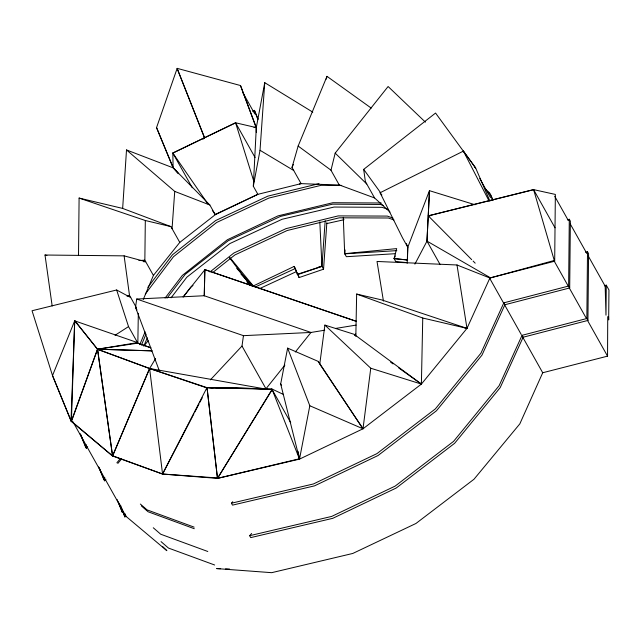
<?xml version="1.0" encoding="UTF-8"?>
<svg xmlns="http://www.w3.org/2000/svg" width="641" height="641" viewBox="0 0 641 641"><rect width="100%" height="100%" fill="white"/><g stroke="black" fill="none" stroke-linecap="round" stroke-linejoin="round"><path stroke-width="0.96" d="M220.608 568.711L216.65 568.583L271.68 572.677L352.806 553.447L415.945 523.481L474.003 479.236L519.827 423.869L542.711 372.75L607.548 356.148L607.732 316.63M143.28 299.451L153.407 275.43L144.85 260.182L145.315 220.512L79.099 198.069L78.514 255.318M604.351 285.678L606.274 285.173L605.985 315.156L605.168 286.166M383.446 301.086L377.02 261.464L457.001 264.981L489.9 278.002L554.689 261.207L555.354 194.431L533.584 189.616L428.284 215.865L471.688 259.629M232.755 501.743L231.425 503.217L232.499 505.132L314.515 485.862L378.014 455.535L436.401 410.825L481.984 355.114L504.908 304.747L569.697 287.953L568.631 286.038L569.288 219.27L567.373 219.775M569.697 287.953L570.362 221.177L569.288 219.27M251.641 533.472L249.645 535.692L250.719 537.607L332.743 518.337L396.234 488.009L454.629 443.3L500.212 387.589L523.136 337.222L587.925 320.428L586.852 318.513L587.509 251.745L585.594 252.25M587.925 320.428L588.582 253.652L587.509 251.745M150.811 347.791L137.839 343.175L138.32 313.297M355.827 336.469L356.652 294.059L381.868 299.956L466.977 328.376L489.9 278.002L554.281 260.47L554.689 261.207M130.732 297.536L116.646 289.988L32.05 310.749L52.514 375.57L71.007 420.889L112.576 455.991L162.55 474.036L217.491 478.386L299.507 459.124L363.006 428.789L421.393 384.087L422.748 318.024L356.652 294.059M204.279 295.797L204.84 269.629L356.548 321.405L204.84 269.629M159.256 370.554L135.531 307.351L136.709 299.035L243.46 335.66L310.949 332.447L204.247 295.741L204.872 269.677M407.468 259.052L407.796 247.266L429.446 190.673L475.029 204.751M71.399 421.594L74.685 320.596L97.52 349.233L112.576 455.991L71.279 421.377L97.52 349.233L74.869 320.917L137.519 342.606L97.52 349.233L71.399 421.594L52.514 375.57L74.749 320.7L71.007 420.889M407.179 263.163L407.796 247.266L406.394 243.612M339.658 185.097L301.094 183.63L257.874 194.327L253.323 186.219L256.296 127.599L264.749 82.673L312.792 112.143M440.111 264.557L426.938 241.088L429.486 190.738L426.978 241.152L414.887 264.14M179.776 242.402L170.907 226.602L122.655 208.421L126.509 149.946L173.246 167.886L209.839 204.992L215.28 214.695L179.776 242.402L153.423 275.406M172.06 228.653L174.729 191.403L126.509 149.946M253.323 186.219L260.022 150.282L264.749 82.673M325.187 220.728L321.942 266.335L323.553 269.196L299.099 277.569L294.163 266.416L253.323 285.942L229.943 257.634M323.553 269.196L326.87 222.595M345.082 249.926L344.762 253.836L396.811 250.631M319.771 364.072L324.883 325.091L370.762 368.23L363.006 428.789L309.819 405.753L287.625 348.119L318.297 361.436L363.006 428.789L320.324 364.905M210.424 379.841L241.994 346.044L243.46 335.66M309.819 405.753L299.507 459.124L272.177 389.64L217.491 478.386L207.019 387.525L265.935 388.718L267.754 389.359M298.033 451.304L299.507 459.124L280.678 383.943L287.625 348.119M425.408 122.143L388.109 86.511L335.179 153.127L330.98 170.242M407.38 262.69L395.713 261.488L394.079 258.571L396.683 248.604L344.682 253.692L343.296 217.315M299.419 184.039L301.094 183.63L292.016 167.453L298.137 146.052L326.99 76.351L371.211 108.089M326.165 79.188L326.99 76.351M177.918 173.086L172.878 167.237L156.548 127.615L177.14 68.443L204.535 137.767L203.093 139.113M139.762 344.706L145.114 331.838M141.413 345.162L146.028 334.065M147.246 337.855L143.792 346.18L148.175 340.724M267.786 389.424L149.609 368.503L112.576 455.991L149.609 368.503L155.595 358.551M292.016 167.453L293.346 164.513M568.631 286.038L503.834 302.84L480.918 353.207L435.335 408.918L376.94 453.62L313.441 483.955L231.425 503.217M586.852 318.513L522.062 335.315L499.139 385.682L453.556 441.393L395.16 486.094L331.669 516.43L249.645 535.692M394.079 258.571L407.708 260.014L394.111 258.619L395.337 255.935M112.407 455.687L162.55 474.036L207.019 387.525L271.776 388.919L283.274 394.367M217.235 477.938L162.55 474.036L193.935 413.765M194.856 411.995L199.006 404.014M199.928 402.244L202.236 397.813M217.491 478.386L272.072 389.448L207.019 387.525L217.491 478.386L299.323 458.796M147.847 287.368L172.445 254.789L215.608 220.56L267.842 196.146L319.034 183.655M145.323 294.043L173.511 256.696L216.682 222.467L268.916 198.053L321.077 185.329L341.693 185.417M183.47 296.799L190.665 287.264L192.981 285.429M165.082 298.081L182.34 275.398L227.403 239.742L278.106 215.841L332.863 202.716L381.235 202.989M167.037 298.121L185.217 274.332L228.244 240.712L280.494 216.394L332.479 204.175L380.554 204.471L383.366 205.481M171.075 297.817L186.827 277.2L229.847 243.572L282.104 219.262L334.089 207.043L382.164 207.331L387.781 209.359M183.062 296.999L204.888 269.717M265.622 389.215L284.876 365.114M295.333 352.005L310.965 332.471L324.691 330.211M354.601 335.523L355.843 333.953M370.762 368.23L421.393 384.087L466.977 328.376L457.001 264.981M105.901 479.276L104.635 480.814L103.562 478.899L104.828 477.369M116.87 462.81L120.043 458.98M117.808 463.475L121.606 458.892M87.689 446.801L86.407 448.339L85.333 446.424L86.623 444.894M209.936 271.984L233.837 253.035L286.062 228.621L338.224 215.897L387.324 216.089L392.877 218.044M212.556 272.665L234.91 254.942L287.136 230.528L339.297 217.804L388.398 218.004L393.951 219.951M389.984 212.027L374.584 197.941L365.362 181.507L363.687 169.376L435.56 113.056L475.686 168.038L489.948 201.162M115.043 335.283L128.537 326.59L116.646 289.988M252.65 111.27L254.437 110.372L257.97 118.825M407.796 247.266L402.476 237.779L380.089 192.757L463.403 151.108L475.686 168.038L474.324 166.82M256.416 132.575L256.296 127.599L235.576 122.784L172.83 153.071L173.102 167.63M192.308 187.773L172.814 153.039L235.6 122.816L255.07 157.518M215.28 214.695L257.874 194.327L215.16 214.487L212.339 210.384M255.094 287.088L295.333 268.499L294.163 266.416M259.381 288.714L296.046 271.776M127.038 296.214L129.49 295.333L124.114 255.863L45.006 255.022L52.169 305.981M297.272 274.308L321.942 266.335L319.819 221.81M326.63 223.613L344.009 219.727M254.036 127.439L255.975 127.03L256.296 127.599L256.4 132.511M335.499 328.464L356.1 325.099M150.803 347.783L137.823 343.151L97.52 349.233L152.133 350.851L97.48 349.177L149.609 368.503L206.37 387.741M431.241 215.576L428.284 215.865L533.616 189.68L554.281 260.47M318.986 266.576L321.942 266.335L297.488 274.701L295.333 268.499M395.473 253.684L346.364 256.704L344.682 253.692M138.905 260.534L144.85 260.182M136.709 299.035L204.247 295.741M143.72 261.76L145.699 261.688L124.114 255.863M231.048 388.125L207.099 387.677L149.609 368.503L97.6 349.385L112.576 455.991M235.039 388.198L265.975 388.783L241.994 346.044M225.552 568.879L229.51 569.016M207.019 387.525L212.916 388.182M465.005 328.064L466.977 328.376L422.748 318.024M79.099 198.069L122.655 208.421M145.315 220.512L170.907 226.602M256.296 127.599L240.503 85.541L177.076 68.323L204.599 137.887M45.006 255.022L46.913 255.543M324.883 325.091L354.064 334.281L421.393 384.087L419.687 383.102M194.135 527.142L147.021 509.859L140.347 504.05M194.287 528.713L148.095 511.766L141.413 505.965M207.804 551.492L160.691 534.209L153.271 527.767M214.655 565.001L168.463 548.063L161.043 541.613M374.584 197.941L339.217 184.929L330.916 170.129L298.137 146.052M174.729 191.403L209.839 204.992M426.938 241.088L489.476 277.241L489.9 278.002M260.022 150.282L293.714 170.482M390.625 362.181L393.053 363.912M398.726 367.942L421.393 384.087M72.906 421.722L126.013 516.366L166.868 550.675L162.598 546.509M485.221 188.919L489.62 192.869L492.737 200.112M487.761 192.148L490.694 194.784L493.033 200.216M335.179 153.127L366.764 184.015M473.09 261.039L475.189 263.163M236.721 268.347L252.85 286.03M241.016 274.164L251.777 285.95M178.494 173.727L173.246 167.886L156.548 127.615M246.897 281.711L250.022 285.549M380.089 192.757L381.892 195.024M229.606 257.842L250.455 285.469M363.687 169.376L380.634 192.773M172.814 153.039L207.82 203.83M606.274 285.173L608.95 289.948L608.67 319.931L608.581 316.934M554.737 196.298L568.383 220.608M570.33 224.086L586.9 253.604M588.358 256.208L605.416 286.599M533.584 189.616L555.026 227.819M553.952 260.639L568.078 285.822M569.056 287.553L586.106 317.944M587.573 320.548L607.548 356.148M479.78 178.543L490.501 197.644M503.834 302.84L504.908 304.747M522.062 335.315L523.136 337.222M489.596 278.106L503.73 303.289M504.699 305.02L521.269 334.546M522.727 337.15L542.711 372.75M242.586 92.184L254.765 113.89M318.297 361.436L319.731 363.992M280.678 383.943L281.607 385.61M271.776 388.919L290.702 422.651M129.49 295.333L136.453 307.736M135.531 307.351L136.974 309.932M128.537 326.59L137.839 343.175M463.403 151.108L489.019 200.897M121.974 509.739L124.995 517.103L120.444 504.996M117.031 499.443L122.319 512.327L118.465 502.079M99.339 467.922L104.635 480.814M98.65 466.936L103.562 478.899M80.742 434.526L86.407 448.339M80.045 433.54L85.333 446.424M124.899 513.609L126.013 516.366M254.437 110.372L257.946 119.723M240.503 85.541L255.975 127.03M297.56 273.13L299.099 277.569M235.6 122.816L254.012 181.932M149.609 368.503L162.55 474.036"/></g></svg>
